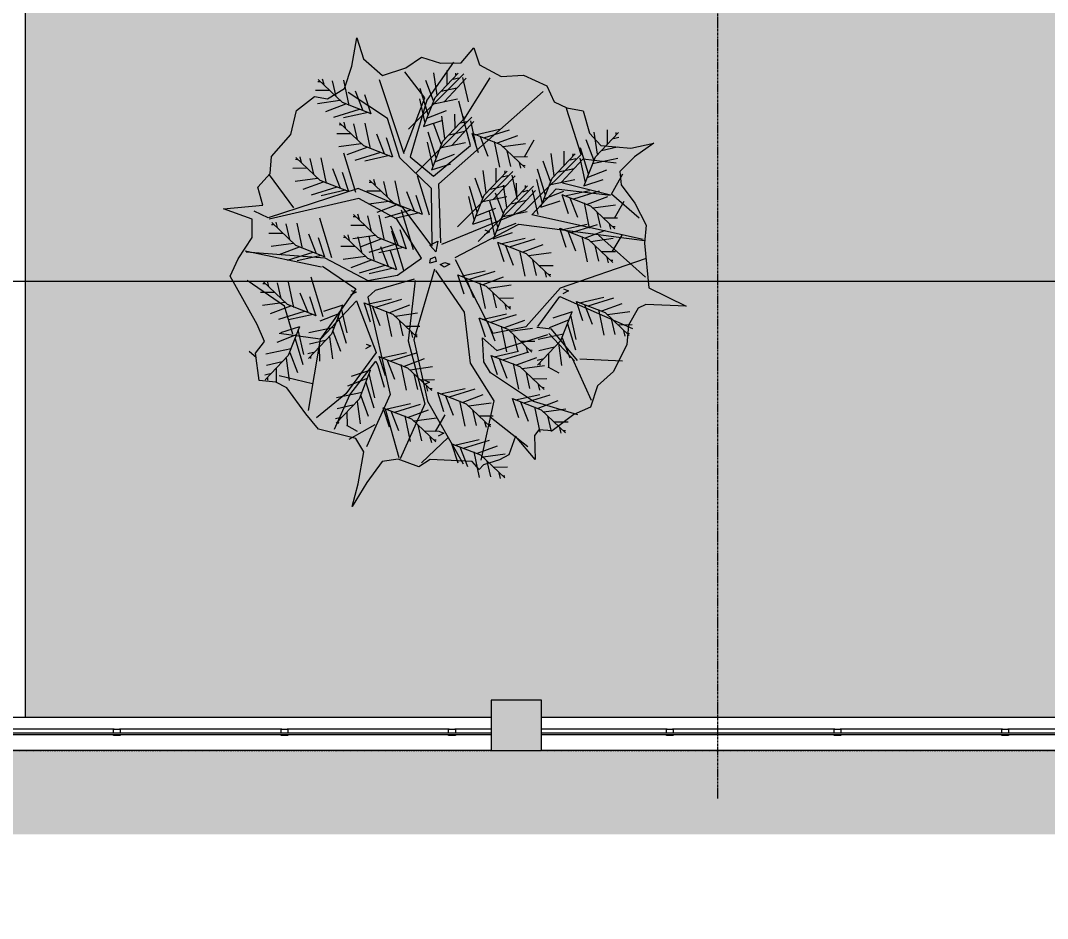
# Model space of a CAD drawing. Header units: millimetres. Extents: x 5359 to 218750, y -16347 to 109893.
# Drawn here: x 123093 to 129220, y 6886 to 12244 of the extents above; entities that cross this region are included whole.
import ezdxf

# ---------------------------------------------------------------- set-up
doc = ezdxf.new("R2010")
doc.units = ezdxf.units.MM
doc.linetypes.add('Double dash', pattern=[41.999998, 12, -6, 6, -6, 6, -6])
doc.linetypes.add('Grid Line', pattern=[22.225, 12.7, -3.175, 3.175, -3.175])
for name, color, linetype, lineweight in [('A-ANNO-DIMS', 211, 'Continuous', 9), ('A-ANNO-DIMS-220', 211, 'Continuous', 9), ('A-FLOR', 192, 'Continuous', 9), ('A-FLOR-HRAL', 11, 'Continuous', 9), ('A-FLOR-PATT', 8, 'Continuous', 9), ('A-WALL', 113, 'Continuous', 9), ('C-PROP-LINE', 91, 'Double dash', 18), ('G-IMPT', 8, 'Continuous', 9), ('L-PLNT', 71, 'Continuous', 9), ('S-COLS-1', 253, 'Continuous', 5), ('S-COLS-4', 52, 'Continuous', 18), ('S-GRID-1', 1, 'Grid Line', 9)]:
    doc.layers.add(name, color=color, linetype=linetype, lineweight=lineweight)
doc.styles.add('Arial_5', font='arial_0.ttf', dxfattribs={"width": 0.9, "height": 660})
doc.dimstyles.new('1_Dim_chi_tiet_khu_đất_2_1', dxfattribs={"dimscale": 304.8, "dimtxt": 673.371204, "dimasz": 0.866142, "dimexe": 0.721785, "dimexo": 0.0625, "dimgap": 0.072178, "dimtad": 1, "dimdec": 0, "dimrnd": 5, "dimzin": 0, "dimdsep": 46, "dimtxsty": 'Arial_5', "dimblk1": 'OBLIQUE', "dimblk2": 'OBLIQUE', "dimsah": 1, "dimcen": 0.09, "dimdle": 0.721785, "dimazin": 0, "dimtfac": 1, "dimtdec": 4, "dimtix": 1, "dimtmove": 0, "dimatfit": 3, "dimfxl": 2.165354, "dimfxlon": 1, "dimtvp": 1, "dimtolj": 1, "dimtzin": 0, "dimarcsym": 2})

# ---------------------------------------------------------------- blocks, each defined once
blk = doc.blocks.new('NBS_CLDPhysicalSecuritySystems_MtlMeshPnlFncngSym_CLDModsecSecurusS3_InfillPanel - NBS_CLDPhysicalSecuritySystems_MtlMeshPnlFncngSym_CLDModsecSecurusS2_InfillPanel-2369496-TKCS_MB ĐỊNH VỊ CỔNG-HÀNG RÀO')
at = {"layer": 'A-FLOR-HRAL'}
for p, q in [((0, 6), (4000, 6)), ((214, 11), (254, 11)), ((214, 6), (214, 11)), ((254, 11), (254, 6)), ((1214, 11), (1254, 11)), ((1214, 6), (1214, 11)), ((1254, 11), (1254, 6)), ((2214, 11), (2254, 11)), ((2214, 6), (2214, 11)), ((2254, 11), (2254, 6)), ((3214, 11), (3254, 11)), ((3214, 6), (3214, 11)), ((3254, 11), (3254, 6)), ((4000, -6), (0, -6)), ((0, -27), (218, -27)), ((214, -23), (214, -6)), ((250, -27), (218, -27)), ((250, -27), (1218, -27)), ((254, -6), (254, -23)), ((1214, -23), (1214, -6)), ((1250, -27), (1218, -27)), ((1250, -27), (2218, -27)), ((1254, -6), (1254, -23)), ((2214, -23), (2214, -6)), ((2250, -27), (2218, -27)), ((2250, -27), (3218, -27)), ((2254, -6), (2254, -23)), ((3214, -23), (3214, -6)), ((3250, -27), (3218, -27)), ((3250, -27), (4000, -27)), ((3254, -6), (3254, -23))]:
    blk.add_line(p, q, dxfattribs=at)
for centre, start, end in [((218, -23), 180, 270), ((250, -23), 270, 0), ((1218, -23), 180, 270), ((1250, -23), 270, 0), ((2218, -23), 180, 270), ((2250, -23), 270, 0), ((3218, -23), 180, 270), ((3250, -23), 270, 0)]:
    blk.add_arc(centre, 4, start, end, dxfattribs=at)
blk = doc.blocks.new('CAY GIANG HUONG - CAY GIANG HUONG_dwg-2249777-TKCS_MB ĐỊNH VỊ CỔNG-HÀNG RÀO')
at = {"layer": 'G-IMPT'}
for p, q in [((-171.6, 1068.3), (-368, 1382.8)), ((-205.4, 1202.8), (-164.3, 1385.4)), ((-25.6, 1205.9), (-187.5, 1380.5)), ((242.4, 999.8), (-171.1, 1412.8)), ((-90.8, 1372.2), (-131.8, 1382.4)), ((-111, 1403.7), (-111.7, 1417.4)), ((-46.7, 1330.2), (-45.6, 1436)), ((28.7, 1253.6), (51.8, 1419.9)), ((-2.2, 1281.4), (-118.8, 1308.5)), ((55.7, 1211.5), (112.2, 1361.9)), ((273.5, 814.7), (459.3, 1368.2)), ((685.1, 1174.6), (724.7, 1365)), ((781, 1243.1), (808.1, 1359.7)), ((871.8, 1331.6), (882.1, 1372.6)), ((903.4, 1351.8), (917.1, 1352.5)), ((94.9, 1109.2), (154.1, 1301.2)), ((116.8, 1043.4), (157.8, 1226)), ((519.3, 1111.7), (566.3, 1255.4)), ((580.3, 1136.8), (637.6, 1282.9)), ((829.8, 1287.5), (935.6, 1286.4)), ((66.3, 1185.5), (-124.1, 1225.1)), ((711.2, 1185.2), (861.5, 1128.6)), ((753.3, 1212.1), (919.6, 1189)), ((184, 674.6), (-229.6, 1087.6)), ((-169.5, 1078.6), (-170.1, 1092.3)), ((-105.1, 1005.1), (-104, 1110.8)), ((104.1, 1080.6), (-42, 1138)), ((-29.8, 928.5), (-6.7, 1094.8)), ((543, 1124.1), (725.6, 1083.1)), ((608.8, 1146), (800.9, 1086.7)), ((-254.2, 957.4), (-436.8, 998.4)), ((-263.8, 877.6), (-222.8, 1060.3)), ((-84, 880.7), (-246, 1055.4)), ((-149.2, 1047), (-190.2, 1057.3)), ((129.1, 1019.6), (-14.5, 1066.7)), ((-2.8, 886.4), (53.8, 1036.8)), ((525.7, 852.5), (565.3, 1042.9)), ((621.6, 921), (648.7, 1037.6)), ((712.4, 1009.5), (722.7, 1050.5)), ((744, 1029.7), (757.7, 1030.4)), ((-1286.4, 930), (-1327.4, 940.2)), ((-1306.7, 961.5), (-1307.3, 975.2)), ((-1242.3, 888), (-1241.2, 993.8)), ((-1167, 811.4), (-1143.9, 977.7)), ((-1140, 769.3), (-1083.4, 919.7)), ((-422.3, 896.3), (-572.7, 952.8)), ((-320, 935.5), (-512.1, 994.7)), ((-291.4, 944.7), (-348.8, 798.6)), ((-230.4, 969.7), (-277.5, 826.1)), ((-60.7, 956.2), (-177.3, 983.3)), ((36.4, 784), (95.6, 976.1)), ((359.9, 789.6), (406.9, 933.3)), ((420.9, 814.7), (478.2, 960.8)), ((670.4, 965.4), (776.2, 964.3)), ((-1197.9, 839.2), (-1314.5, 866.3)), ((-1100.8, 667), (-1041.6, 859.1)), ((-693.2, 916), (-620.6, 790.7)), ((-464.4, 869.3), (-630.7, 892.4)), ((-396.3, 906.9), (-435.9, 716.5)), ((7.8, 860.3), (-182.6, 899.9)), ((58.3, 718.3), (99.3, 900.9)), ((551.8, 863.1), (702.2, 806.5)), ((593.9, 890), (760.2, 866.9)), ((-1129.4, 743.3), (-1319.8, 782.9)), ((-1078.9, 601.2), (-1037.9, 783.8)), ((-964.3, 770.6), (-1005.3, 780.8)), ((-984.5, 802.1), (-985.2, 815.8)), ((-920.2, 728.6), (-919.1, 834.4)), ((-844.9, 652), (-821.8, 818.3)), ((-541, 793.9), (-646.8, 795)), ((-492.2, 838.4), (-519.3, 721.8)), ((45.6, 755.5), (-100.5, 812.8)), ((383.6, 802), (566.3, 761)), ((449.4, 823.8), (641.5, 764.6)), ((634.7, 526), (725.1, 820.6)), ((852.8, 594), (892.4, 784.4)), ((948.7, 662.5), (975.8, 779.1)), ((1039.5, 751.1), (1049.8, 792.1)), ((1071.1, 771.3), (1084.8, 771.9)), ((-1091.6, 638.4), (-1237.7, 695.8)), ((-875.8, 679.8), (-992.4, 706.9)), ((-817.9, 609.9), (-761.3, 760.3)), ((-778.7, 507.6), (-719.4, 699.7)), ((-614.5, 729.6), (-628.2, 729)), ((-583, 749.8), (-593.2, 708.8)), ((-413, 601.5), (-411.9, 707.3)), ((-337.6, 524.9), (-314.5, 691.2)), ((70.7, 694.5), (-73, 741.5)), ((748, 556.2), (805.3, 702.3)), ((997.5, 707), (1103.3, 705.9)), ((-1066.6, 577.4), (-1210.2, 624.5)), ((-807.3, 583.9), (-997.7, 623.5)), ((-756.8, 441.8), (-715.8, 624.4)), ((-571.7, 474.1), (-530.7, 656.7)), ((-391.9, 477.2), (-553.8, 651.8)), ((-123.9, 271.1), (-537.4, 684.1)), ((-457.1, 643.5), (-498.1, 653.7)), ((-477.3, 675), (-478, 688.7)), ((-310.7, 482.8), (-254.1, 633.2)), ((84.2, 356.5), (174.6, 651)), ((302.3, 424.4), (341.9, 614.8)), ((489, 581.5), (499.3, 622.5)), ((687, 531.2), (734, 674.8)), ((921, 631.6), (1087.3, 608.5)), ((1098.1, 412.2), (1279.1, 657.8)), ((-990.8, 478.7), (-1182.9, 537.9)), ((-925, 500.6), (-1107.6, 541.6)), ((-769.5, 479), (-915.6, 536.4)), ((-724.3, 363.3), (-683.3, 545.9)), ((-544.5, 366.4), (-706.5, 541.1)), ((-276.5, 160.3), (-690, 573.3)), ((-609.7, 532.7), (-650.7, 543)), ((-629.9, 564.3), (-630.6, 578)), ((-565.6, 490.7), (-564.5, 596.5)), ((-490.3, 414.2), (-467.2, 580.5)), ((-368.6, 552.7), (-485.1, 579.8)), ((-271.4, 380.5), (-212.2, 572.6)), ((398.2, 492.9), (425.3, 609.5)), ((447, 537.4), (552.8, 536.3)), ((520.6, 601.7), (534.3, 602.4)), ((710.7, 543.5), (893.4, 502.5)), ((776.5, 565.4), (968.6, 506.2)), ((878.9, 604.6), (1029.3, 548.1)), ((-1093.2, 439.5), (-1243.5, 496)), ((-962.3, 487.9), (-1019.6, 341.8)), ((-901.3, 512.9), (-948.3, 369.3)), ((-744.4, 418), (-888.1, 465.1)), ((-521.2, 441.9), (-637.8, 469)), ((-300, 456.8), (-490.5, 496.4)), ((-463.3, 372.1), (-406.7, 522.4)), ((-424.1, 269.7), (-364.8, 461.8)), ((-249.5, 314.7), (-208.5, 497.3)), ((136.5, 361.6), (183.5, 505.2)), ((197.5, 386.6), (254.8, 532.7)), ((370.5, 462), (536.8, 438.9)), ((-1364.1, 459.2), (-1291.4, 333.9)), ((-1135.3, 412.5), (-1301.6, 435.6)), ((-1067.1, 450.1), (-1106.7, 259.7)), ((-452.7, 346), (-643.1, 385.6)), ((-262.3, 351.9), (-408.3, 409.3)), ((-402.2, 203.9), (-361.2, 386.5)), ((203.5, 99.8), (293.9, 394.4)), ((226, 395.8), (418.1, 336.6)), ((328.4, 435), (478.8, 378.5)), ((-1211.8, 337.1), (-1317.6, 338.2)), ((-1163, 381.6), (-1190.1, 265)), ((-237.2, 290.9), (-380.8, 338)), ((160.2, 373.9), (342.9, 332.9)), ((421.6, 167.8), (461.2, 358.2)), ((517.5, 236.3), (544.6, 352.9)), ((608.3, 324.8), (618.5, 365.8)), ((639.9, 345), (653.5, 345.7)), ((813.6, 40.2), (904, 334.8)), ((-1285.4, 272.8), (-1299, 272.1)), ((-1253.8, 293), (-1264.1, 252)), ((-1077, 188.9), (-1227.4, 245.5)), ((-974.6, 228.1), (-1166.7, 287.3)), ((-908.8, 250), (-1091.5, 291)), ((-946.1, 237.3), (-1003.4, 91.2)), ((-885.1, 262.3), (-932.1, 118.7)), ((-414.9, 241.2), (-561, 298.5)), ((255.7, 104.9), (302.8, 248.6)), ((276.9, -56), (367.3, 238.5)), ((316.7, 130), (374.1, 276.1)), ((566.3, 280.7), (672.1, 279.6)), ((1031.7, 108.2), (1071.3, 298.6)), ((1127.7, 176.7), (1154.7, 293.3)), ((1218.4, 265.2), (1228.7, 306.2)), ((1250, 285.4), (1263.7, 286.1)), ((-1526.7, -104.4), (-1175.8, 209.3)), ((-1347.9, 208.6), (-1275.2, 83.3)), ((-1119.1, 161.9), (-1285.4, 185)), ((-1050.9, 199.5), (-1090.5, 9.1)), ((-510.7, 122.6), (-702.8, 181.8)), ((-445, 144.4), (-627.6, 185.4)), ((-389.8, 180.2), (-533.5, 227.2)), ((-421.2, 156.8), (-468.2, 13.1)), ((447.7, 178.4), (598, 121.8)), ((489.7, 205.3), (656, 182.2)), ((495, 11.9), (534.6, 202.3)), ((590.9, 80.4), (618, 197)), ((681.7, 169), (691.9, 210)), ((713.3, 189.2), (726.9, 189.9)), ((865.9, 45.3), (912.9, 189)), ((926.9, 70.4), (984.2, 216.5)), ((1176.5, 221.1), (1282.2, 220)), ((-1195.6, 86.6), (-1301.4, 87.7)), ((-1146.8, 131), (-1173.9, 14.4)), ((-655.2, 56.4), (-821.5, 79.5)), ((-613.1, 83.3), (-763.5, 139.9)), ((-587, 93.9), (-626.6, -96.5)), ((-482.2, 131.7), (-539.6, -14.4)), ((279.5, 117.3), (462.1, 76.3)), ((329.2, -50.9), (376.2, 92.7)), ((345.3, 139.1), (537.4, 79.9)), ((390.1, -25.9), (447.5, 120.2)), ((639.7, 124.9), (745.5, 123.8)), ((1459.8, 91.9), (890.6, -28.4)), ((955.4, 79.6), (1147.5, 20.3)), ((1057.8, 118.8), (1208.2, 62.2)), ((1099.9, 145.8), (1266.2, 122.7)), ((-1269.2, 22.2), (-1282.9, 21.6)), ((-1237.6, 42.5), (-1247.9, 1.5)), ((-683, 25.4), (-710.1, -91.2)), ((521.1, 22.5), (671.4, -34)), ((563.2, 49.5), (729.4, 26.4)), ((889.7, 57.7), (1072.3, 16.7)), ((-731.8, -19), (-837.5, -17.9)), ((-773.7, -63.1), (-784, -104.1)), ((-213.3, -119.6), (-405.4, -60.4)), ((-147.5, -97.7), (-330.1, -56.7)), ((352.9, -38.6), (535.5, -79.6)), ((418.7, -16.7), (610.8, -75.9)), ((-805.3, -83.3), (-819, -84)), ((-315.7, -158.8), (-466, -102.3)), ((-289.6, -148.2), (-329.2, -338.6)), ((-184.7, -110.4), (-242.1, -256.5)), ((-123.7, -85.4), (-170.8, -229)), ((877.8, -399.8), (968.2, -105.2)), ((1096, -331.8), (1135.6, -141.4)), ((1191.9, -263.3), (1219, -146.7)), ((1282.7, -174.8), (1292.9, -133.8)), ((-357.7, -185.8), (-524, -162.7)), ((-385.5, -216.7), (-412.6, -333.3)), ((991.1, -369.6), (1048.5, -223.5)), ((1240.7, -218.9), (1346.5, -220)), ((1314.2, -154.6), (1327.9, -153.9)), ((-1200.7, -357), (-1351, -300.4)), ((-1098.3, -317.7), (-1290.4, -258.5)), ((-1032.5, -295.8), (-1215.1, -254.8)), ((-1008.8, -283.5), (-1055.8, -427.1)), ((-434.3, -261.2), (-540.1, -260.1)), ((-476.3, -305.3), (-486.5, -346.3)), ((484.4, -328.7), (292.4, -269.5)), ((550.2, -306.9), (367.6, -265.9)), ((574, -294.5), (526.9, -438.2)), ((930.1, -394.7), (977.2, -251)), ((1164.1, -294.3), (1330.4, -317.4)), ((-1242.8, -383.9), (-1409.1, -360.8)), ((-1174.6, -346.3), (-1214.2, -536.8)), ((-1069.8, -308.6), (-1127.1, -454.6)), ((-977.6, -364.3), (-833.9, -411.3)), ((-372.7, -441.7), (-564.8, -382.5)), ((-507.9, -325.5), (-521.5, -326.1)), ((-306.9, -419.8), (-489.5, -378.8)), ((340, -394.9), (173.7, -371.8)), ((382.1, -368), (231.7, -311.4)), ((408.1, -357.4), (368.5, -547.8)), ((513, -319.6), (455.6, -465.7)), ((743.8, -338.5), (702.8, -521.1)), ((731.4, -314.7), (875.1, -361.8)), ((756.5, -375.7), (902.6, -433.1)), ((953.9, -382.3), (1136.5, -423.3)), ((1019.7, -360.4), (1211.7, -419.7)), ((1122, -321.2), (1272.4, -377.8)), ((-1319.3, -459.3), (-1425.1, -458.2)), ((-1270.5, -414.9), (-1297.6, -531.4)), ((-965.2, -388), (-1006.2, -570.7)), ((-943.4, -453.8), (-1002.6, -645.9)), ((-952.5, -425.3), (-806.5, -482.6)), ((-475, -481), (-625.4, -424.4)), ((-344.1, -432.6), (-401.5, -578.6)), ((-283.1, -407.5), (-330.2, -551.1)), ((312.2, -425.9), (285.1, -542.5)), ((765.7, -404.3), (706.4, -596.3)), ((-1392.9, -523.6), (-1406.6, -524.3)), ((-1361.3, -503.4), (-1371.6, -544.4)), ((-804, -525.8), (-996.8, -729.7)), ((-914.7, -530.1), (-724.3, -569.7)), ((-517.1, -507.9), (-683.4, -484.8)), ((-449, -470.3), (-488.6, -660.7)), ((263.4, -470.3), (157.6, -469.2)), ((189.9, -534.6), (176.2, -535.3)), ((221.4, -514.4), (211.2, -555.4)), ((804.9, -506.6), (748.3, -657)), ((794.3, -480.6), (984.7, -520.1)), ((900.1, -567.6), (1205.3, -525.6)), ((1065.9, -497.9), (1024.9, -680.5)), ((1053.6, -474.1), (1197.2, -521.1)), ((1078.6, -535.1), (1224.7, -592.4)), ((-904.1, -556.2), (-960.7, -706.6)), ((-877.2, -598.3), (-900.3, -764.6)), ((-593.7, -583.3), (-699.5, -582.2)), ((-544.9, -538.9), (-572, -655.4)), ((831.9, -548.7), (808.8, -715)), ((862.8, -576.5), (979.4, -603.6)), ((1087.8, -563.6), (1028.6, -755.7)), ((-846.2, -626), (-729.6, -653.1)), ((-801.8, -674.8), (-802.9, -780.6)), ((-667.2, -647.6), (-680.9, -648.3)), ((-462.4, -720.5), (-654.5, -661.3)), ((-635.7, -627.4), (-645.9, -668.4)), ((-396.6, -698.6), (-579.2, -657.6)), ((-372.9, -686.3), (-419.9, -829.9)), ((374.3, -728.6), (182.2, -669.4)), ((440, -706.8), (257.4, -665.8)), ((907.2, -625.3), (906.1, -731)), ((951.3, -667.2), (992.3, -677.5)), ((1127, -666), (1070.4, -816.4)), ((1116.4, -639.9), (1306.8, -679.5)), ((1429.5, -657), (1375.1, -704.2)), ((-1035.5, -715), (-1353.3, -730.1)), ((-1123.2, -1023.7), (-981.3, -712.2)), ((-606.9, -786.7), (-773.2, -763.6)), ((-757.7, -716.8), (-716.7, -727.1)), ((-737.5, -748.4), (-736.8, -762.1)), ((-564.8, -759.7), (-715.1, -703.2)), ((-538.7, -749.1), (-578.3, -939.5)), ((-433.9, -711.3), (-491.2, -857.4)), ((271.9, -767.9), (121.5, -711.3)), ((298, -757.3), (258.4, -947.7)), ((402.8, -719.5), (345.5, -865.6)), ((463.8, -694.4), (416.8, -838.1)), ((971.6, -698.8), (972.2, -712.5)), ((1154, -708.1), (1130.9, -874.4)), ((1184.9, -735.9), (1301.5, -763)), ((-881.4, -821), (-800.6, -777.1)), ((-634.6, -817.6), (-661.7, -934.2)), ((229.8, -794.8), (63.5, -771.7)), ((202.1, -825.8), (175, -942.4)), ((537.2, -822.6), (496.2, -1005.2)), ((524.8, -798.8), (668.5, -845.9)), ((958.6, -900.3), (1207.3, -839.6)), ((1229.3, -784.7), (1228.2, -890.4)), ((1273.4, -826.6), (1314.4, -836.9)), ((-683.4, -862.1), (-789.2, -861)), ((-725.4, -906.2), (-735.7, -947.2)), ((153.2, -870.2), (47.5, -869.1)), ((111.3, -914.3), (101, -955.3)), ((559.1, -888.4), (499.8, -1080.4)), ((549.9, -859.8), (696, -917.2)), ((1293.7, -858.2), (1294.3, -871.9)), ((-621.8, -1042.6), (-813.9, -983.4)), ((-757, -926.4), (-770.7, -927.1)), ((-556, -1020.7), (-738.6, -979.7)), ((-165.3, -1037.3), (-315.6, -980.7)), ((-62.9, -998), (-255, -938.8)), ((2.9, -976.2), (-179.7, -935.2)), ((-34.4, -988.9), (-91.7, -1135)), ((26.6, -963.8), (-20.4, -1107.5)), ((79.7, -934.5), (66, -935.2)), ((598.3, -990.7), (541.7, -1141.1)), ((587.7, -964.7), (778.1, -1004.3)), ((-724.2, -1081.9), (-874.5, -1025.3)), ((-698.1, -1071.2), (-737.7, -1261.7)), ((-593.3, -1033.5), (-650.6, -1179.5)), ((-532.3, -1008.4), (-579.3, -1152)), ((-207.4, -1064.2), (-373.7, -1041.1)), ((-139.2, -1026.7), (-178.8, -1217.1)), ((344.5, -1111.1), (152.4, -1051.9)), ((410.2, -1089.2), (227.6, -1048.2)), ((625.3, -1032.8), (602.2, -1199.1)), ((656.2, -1060.6), (772.8, -1087.7)), ((-766.3, -1108.8), (-932.6, -1085.7)), ((-794, -1139.8), (-821.1, -1256.3)), ((-367.5, -1146.6), (-647.7, -1366.7)), ((-283.9, -1139.6), (-389.7, -1138.5)), ((-235.1, -1095.2), (-262.2, -1211.8)), ((-28.8, -1130.6), (43.9, -1255.9)), ((242.1, -1150.3), (91.7, -1093.8)), ((268.2, -1139.7), (228.6, -1330.1)), ((312, -1451.7), (413.9, -1089.2)), ((373, -1101.9), (315.7, -1248)), ((434, -1076.9), (387, -1220.5)), ((700.6, -1109.4), (699.5, -1215.2)), ((-842.8, -1184.2), (-948.6, -1183.1)), ((-357.5, -1203.9), (-371.2, -1204.6)), ((-325.9, -1183.7), (-336.2, -1224.7)), ((200, -1177.3), (33.7, -1154.2)), ((172.2, -1208.2), (145.1, -1324.8)), ((493, -1206.1), (687.8, -1316.1)), ((621.1, -1255.5), (701.9, -1211.7)), ((744.7, -1151.3), (785.7, -1161.6)), ((765, -1182.9), (765.6, -1196.6)), ((-916.4, -1248.5), (-930, -1249.2)), ((-884.8, -1228.3), (-895.1, -1269.3)), ((-53, -1300.2), (144, -1490.2)), ((123.4, -1252.7), (17.7, -1251.6)), ((81.5, -1296.8), (71.2, -1337.8)), ((-271.8, -1418.8), (-422.1, -1362.3)), ((-169.4, -1379.6), (-361.5, -1320.4)), ((-103.6, -1357.7), (-286.2, -1316.7)), ((-140.9, -1370.4), (-198.2, -1516.5)), ((-79.9, -1345.4), (-126.9, -1489)), ((49.9, -1317), (36.2, -1317.6)), ((-313.9, -1445.8), (-480.2, -1422.7)), ((-245.7, -1408.2), (-285.3, -1598.6)), ((-390.4, -1521.2), (-496.2, -1520.1)), ((-341.6, -1476.7), (-368.7, -1593.3)), ((-464, -1585.5), (-477.6, -1586.2)), ((-432.4, -1565.3), (-442.7, -1606.3))]:
    blk.add_line(p, q, dxfattribs=at)
at = {"layer": 'G-IMPT', "flags": 128}
for points in [[(1326.9, 432.2), (1366.3, 567.4), (1272.5, 669.2), (1262.8, 795.8), (1120.4, 958.1), (1076.1, 1137.7), (943.8, 1242.6), (845.7, 1225.3), (718.4, 1301.6), (663.5, 1469.4), (626.4, 1679.9), (578.1, 1523.5), (435.5, 1399.7), (260.9, 1457.7), (145.9, 1536.1), (2.1, 1491), (-150.2, 1493.7), (-245.7, 1605.2), (-286.8, 1479.5), (-448.4, 1391.9), (-614.6, 1402), (-790.1, 1321.8), (-845.2, 1203.6), (-938.2, 1157.6), (-1060.9, 1135.9), (-1107.5, 969.9), (-1192.2, 876.1), (-1416.3, 856.3), (-1587.6, 895.1), (-1443, 792.4), (-1335.2, 683.1), (-1342.9, 583.2), (-1445.3, 446.7), (-1530.4, 283.8), (-1519.1, 147.6), (-1549.3, -183.2), (-1828.5, -321.2), (-1527.4, -307.6), (-1471.6, -337.2), (-1398.9, -462.5), (-1385.9, -608.2), (-1287.4, -807.9), (-1167.4, -915), (-1114.2, -1073.3), (-990.3, -1130.4), (-830.1, -1250.1), (-730.3, -1242.4), (-697.3, -1285.9), (-703.8, -1464.6), (-557.3, -1290.8), (-507.5, -1430), (-437.7, -1467.1), (-317.2, -1505), (-286, -1539), (-233.1, -1480.3), (80.3, -1464.5), (165.7, -1518.5), (320.1, -1461.7), (437.3, -1480.6), (553.5, -1637.6), (660.8, -1816), (618.2, -1646), (576, -1406.8), (634.4, -1307.7), (913.2, -1238.9), (1006.7, -1123.7), (1149.8, -930.8), (1230.6, -887), (1354.9, -874.9), (1382.5, -672.7), (1316.6, -585.7), (1370, -457.9), (1571.9, -96.8), (1511.5, 30.7), (1407.5, 189.9), (1408.5, 328.2), (1622.5, 405.3)], [(23.9, 164.3), (38.1, 83.9), (82.5, 133.2)], [(-66, -8.6), (-24.1, -30.1), (6, -9.9), (-29.1, 5.5)], [(34.4, 11), (82.2, -1.3), (77.4, 33.1), (43.6, 48)]]:
    blk.add_lwpolyline(points, close=True, dxfattribs=at)
for points in [[(-94.3, 1499.4), (104, 1214.5), (228.8, 791.8), (54.3, 649.7), (-219.6, 876.7), (-134.1, 1206.9)], [(127.4, 1021), (43.5, 1234.5), (-127.8, 1415.6)], [(274.4, 829.5), (119.5, 1232), (268.5, 1427.8)], [(520.7, 1113.5), (734.1, 1197.3), (915.2, 1368.7)], [(1.5, 150.1), (14.7, 591.2), (-763.3, 1280.1)], [(64.8, 125.3), (70.2, 557.6), (307.6, 784.5), (398, 1079.1), (690.9, 1272.3)], [(-6.2, 141.4), (-631.1, 398.2), (-1044.6, 811.2), (-936.9, 1152.9)], [(68.9, 695.9), (-15, 909.4), (-186.3, 1090.4)], [(361.3, 791.3), (574.7, 875.2), (755.8, 1046.5)], [(-1068.3, 578.9), (-1152.2, 792.3), (-1323.5, 973.4)], [(-231.9, 968), (-445.3, 884.1), (-626.4, 712.8)], [(-899.1, 604.3), (-1061.1, 778.9), (-1307.9, 747.7)], [(-746.2, 419.5), (-830.1, 632.9), (-1001.4, 814)], [(688.4, 532.9), (901.8, 616.8), (1082.9, 788.1)], [(-1477.6, 336), (-1272.1, 513.1), (-1356.2, 665.6)], [(-238.9, 292.4), (-322.8, 505.8), (-494.1, 686.9)], [(137.9, 363.3), (351.3, 447.2), (532.4, 618.5)], [(-1509.1, 176.7), (-676.7, 360.5), (-859.1, 553.2), (-1265.3, 507.1), (-906.9, 595.5)], [(-391.6, 181.6), (-475.5, 395), (-646.8, 576.1)], [(72.6, 134.1), (284.5, 414.7), (617.5, 556.9), (1287.9, 337.8), (1391.8, 386.3)], [(-902.7, 511.2), (-1116.1, 427.3), (-1297.2, 256)], [(1452.1, 83.2), (866.1, 40.1), (545.8, -129), (325.1, -89.5), (145.8, 38), (329.5, 328), (612.8, 482.9), (1280.2, 329)], [(257.2, 106.7), (470.6, 190.5), (651.7, 361.9)], [(-106, 42.4), (-580.2, 290.7), (-1516.9, 167.9)], [(-886.5, 260.6), (-1099.9, 176.7), (-1281, 5.4)], [(-326.5, 247.7), (-363.4, 233.5), (-321.6, 212.1)], [(867.3, 47.1), (1080.8, 130.9), (1261.8, 302.3)], [(-422.6, 155), (-636.1, 71.2), (-817.1, -100.2)], [(330.6, -49.2), (544, 34.7), (725.1, 206)], [(-106.9, 27.6), (-386, -521.3), (-635.1, -472.5), (-890.7, -183.7), (-1525.2, 34.8)], [(-301.2, -1470.5), (-396, -1027.6), (-220.1, -746.3), (-174.6, -365.1), (39.2, -54.9)], [(46.9, -46.2), (201.3, -573.1), (100.7, -1030.4), (-166, -1496.6)], [(883.8, -22.3), (635.5, -192.7), (900.1, -567.6), (989.4, -1099.3)], [(-125.2, -87.1), (-338.6, -171), (-519.7, -342.3)], [(193, -128.7), (244.1, -579.8), (121.2, -1048.5), (304.3, -1460.5)], [(200.7, -119.9), (490.7, -205), (545.3, -253.4), (377.6, -979), (554.8, -1370.1)], [(931.5, -392.9), (1145, -309.1), (1326.1, -137.7)], [(1104.2, -529.7), (1167.6, -320.6), (1446, -130)], [(-914.1, -192.6), (-951, -206.7), (-909.1, -228.2)], [(668.6, -203.6), (631.7, -217.7), (673.6, -239.2)], [(-721.6, -473.9), (-887.6, -248.9), (-1428.2, -488.2)], [(-1010.2, -285.2), (-1223.6, -369.1), (-1404.7, -540.4)], [(572.5, -296.2), (359.1, -380.1), (178, -551.4)], [(893.3, -561.6), (630, -281.5), (483.5, -666.9), (709, -975.9), (928.3, -1154.5)], [(-975.9, -365.7), (-892, -579.1), (-720.7, -760.2)], [(733.2, -316.1), (817.1, -529.6), (988.4, -710.7)], [(-284.6, -409.2), (-498, -493.1), (-679.1, -664.4)], [(-1021.4, -1131), (-691.5, -1031.3), (-368.5, -817.8), (-320.2, -735.7), (-309.1, -558.2), (-415.8, -651.1), (-797.2, -531.8)], [(-1018.2, -726.4), (-823.6, -492.9), (-714.8, -480)], [(1055.3, -475.5), (1139.2, -689), (1310.5, -870)], [(558.5, -603.5), (521.6, -617.7), (563.4, -639.1)], [(-374.3, -688), (-587.7, -771.9), (-768.8, -943.2)], [(462.4, -696.2), (248.9, -780), (67.9, -951.4)], [(793.5, -1238), (679.9, -981.3), (486.6, -732.1), (470.2, -764.4), (424, -926.5)], [(526.6, -800.2), (610.5, -1013.7), (781.8, -1194.8)], [(121.3, -872.9), (84.4, -887.1), (126.3, -908.5)], [(25.2, -965.5), (-188.2, -1049.4), (-369.3, -1220.8)], [(-533.7, -1010.1), (-747.1, -1094), (-928.2, -1265.3)], [(432.6, -1078.6), (219.1, -1162.5), (38.1, -1333.8)], [(14.8, -1254.5), (-22.1, -1268.6), (19.8, -1290.1)], [(-81.3, -1347.1), (-294.7, -1431), (-475.8, -1602.3)]]:
    blk.add_lwpolyline(points, dxfattribs=at)
blk = doc.blocks.new('CAY GIANG HUONG - CAY GIANG HUONG-2274019-TKCS_MB ĐỊNH VỊ CỔNG-HÀNG RÀO')
at = {"extrusion": (0, 0, -1), "xscale": 0.8, "yscale": 0.8, "zscale": -0.8, "rotation": 180}
blk.add_blockref('CAY GIANG HUONG - CAY GIANG HUONG_dwg-2249777-TKCS_MB ĐỊNH VỊ CỔNG-HÀNG RÀO', (0, 0), dxfattribs=at)
blk = doc.blocks.new('Family - ___-1476882-TKCS_MB ĐỊNH VỊ CỔNG-HÀNG RÀO')
at = {"layer": 'C-PROP-LINE'}
blk.add_line((26103.5, 7888.2), (134801.5, 7888.2), dxfattribs=at)
blk = doc.blocks.new('DIMBLOCK28-TKCS_MB ĐỊNH VỊ CỔNG-HÀNG RÀO')
at = {"layer": 'A-ANNO-DIMS-220'}
for p, q in [((89452.6, 11349.1), (89452.6, 10469.1)), ((89452.6, 10689.1), (89452.6, 11349.1)), ((134801.5, 11349.1), (134801.5, 10469.1)), ((134801.5, 10689.1), (134801.5, 11349.1)), ((89452.6, 10689.1), (135021.5, 10689.1))]:
    blk.add_line(p, q, dxfattribs=at)
at = {"layer": 'A-ANNO-DIMS-220', "lineweight": 25}
for p, q in [((89452.6, 10689.1), (89584.6, 10821.1)), ((134801.5, 10689.1), (134933.5, 10821.1)), ((89452.6, 10689.1), (89320.6, 10557.1)), ((134801.5, 10689.1), (134669.5, 10557.1))]:
    blk.add_line(p, q, dxfattribs=at)
at = {"layer": 'A-ANNO-DIMS-220', "color": 0, "char_height": 660, "attachment_point": 1, "line_spacing_factor": 0.941778, "style": 'Arial_5'}
for s, insert, width in [('45350', (110987.5, 11567.9), 2734.923), ('TƯ\\fArial|b0|i0|c254|p34|;\\W.9;ỜNG RÀO', (109568.2, 10487.9), 6141.145)]:
    blk.add_mtext(s, dxfattribs=dict(at, insert=insert, width=width))
blk = doc.blocks.new('_Oblique')
at = {"color": 0, "linetype": 'ByBlock', "lineweight": -2}
blk.add_line((-0.5, -0.5), (0.5, 0.5), dxfattribs=at)

msp = doc.modelspace()

# ---------------------------------------------------------------- hatches: boundary and pattern name
at = {"layer": 'A-FLOR-PATT'}
h = msp.add_hatch(color=256, dxfattribs=at)
h.paths.add_polyline_path([(10052.8, -16347.2), (10052.8, 77336.3), (5358.8, 82030.3), (5358.8, -16347.2)])
h.paths.add_polyline_path([(56702.6, -12330.8), (56702.6, 7388.2), (134801.5, 7388.2), (134801.5, 7888.2), (26103.5, 7888.2), (26103.5, -7352), (31070.8, -12330.8), (44092.7, -12330.8)])
h.paths.add_polyline_path([(160294.2, 7388.2), (160294.2, 109892.8), (157794.6, 109892.8), (157794.6, 7388.2)])
h.paths.add_polyline_path([(130779.3, 102336.3), (135779.3, 107336.3), (135779.3, 109892.8), (5358.8, 109892.8), (5358.8, 102336.3), (121560.4, 102336.3)])
h = msp.add_hatch(dxfattribs=at)
h.set_pattern_fill('FP_14', color=256, style=0, pattern_type=2)
h.set_pattern_definition([(0, (167.64, 11.2), (558.8, 558.8), [83.82, -16.764, 22.352, -16.764, -419.1]), (0, (167.64, 11.2), (558.8, 558.8), [-139.7, 83.82, -335.28]), (0, (139.7, 27.94), (558.8, 558.8), [55.88, -41.91, 83.82, -41.91, -335.28]), (0, (139.7, 27.94), (558.8, 558.8), [-223.52, 55.88, -279.4]), (0, (335.3, 251.46), (558.8, 558.8), [69.85, -27.94, 69.85, -391.16]), (0, (55.9, 363.2), (558.8, 558.8), [27.94, -55.88, 27.94, -447.04]), (90, (111.76, 363.2), (-558.8, 558.8), [50.292, -508.508]), (90, (279.4, 27.94), (-558.8, 558.8), [55.88, -502.92]), (90, (419.1, 251.46), (-558.8, 558.8), [55.88, -502.92]), (45, (352.04, 22.35), (0, 558.7996), [55.88, -734.383]), (135, (206.76, 22.35), (-558.7996, 0), [55.88, -734.383]), (63.435, (335.28, 25.15), (-0.0005, 558.8001), [55.88, -1193.635]), (75.964, (307.34, 27.94), (-0.00237, 558.80038), [55.88, -2248.111]), (75.964, (447.04, 251.46), (-0.00237, 558.80038), [44.704, -2259.287]), (75.964, (122.94, 363.22), (-0.00237, 558.80038), [39.116, -2264.875]), (104.036, (251.46, 27.94), (0.00237, 558.80038), [55.88, -2248.111]), (104.036, (391.16, 251.46), (0.00237, 558.80038), [44.704, -2259.287]), (104.036, (100.58, 363.22), (0.00237, 558.80038), [39.116, -2264.875]), (116.565, (223.52, 25.15), (0.0005, 558.8001), [55.88, -1193.634])])
h.paths.add_polyline_path([(133664.7, 8088.2), (134501.6, 8088.2), (134501.6, 8188.2), (134601.5, 8188.2), (134601.5, 11956.3), (134501.6, 11956.3), (134501.6, 12256.3), (134601.5, 12256.3), (134601.5, 14792.4), (133911.5, 14792.4), (133911.5, 14756.9), (132281.5, 13126.9), (123123.5, 13126.9), (123123.5, 8088.2), (125901.6, 8088.2), (125901.6, 8188.2), (126201.6, 8188.2), (126201.6, 8088.2), (130201.6, 8088.2), (130201.6, 8188.2), (130501.6, 8188.2), (130501.6, 8088.2), (131243.8, 8088.2)])
h.paths.add_polyline_path([(133911.5, 14912.4), (134601.5, 14912.4), (134601.5, 16056.3), (134501.6, 16056.3), (134501.6, 16356.3), (134601.5, 16356.3), (134601.5, 20156.3), (134501.6, 20156.3), (134501.6, 20456.3), (134601.5, 20456.3), (134601.5, 24256.3), (134501.6, 24256.3), (134501.6, 24556.3), (134601.5, 24556.3), (134601.5, 28356.3), (134501.6, 28356.3), (134501.6, 28656.3), (134601.5, 28656.3), (134601.5, 32456.3), (134501.6, 32456.3), (134501.6, 32756.3), (134601.5, 32756.3), (134601.5, 36556.3), (134501.6, 36556.3), (134501.6, 36856.3), (134601.5, 36856.3), (134601.5, 40586.3), (134501.6, 40586.3), (134501.6, 40876.3), (134371.7, 40874), (134313.2, 40867.5), (134236.5, 40846.7), (134179, 40822.9), (134113.5, 40782.8), (134055, 40732.8), (134005.1, 40674.4), (133964.9, 40608.8), (133932.9, 40527.1), (133917.5, 40463), (133911.5, 40386.3), (133911.5, 15134.2)])
at = {"layer": 'S-COLS-1'}
msp.add_hatch(color=256, dxfattribs=at).paths.add_polyline_path([(125901.6, 7888.2), (126201.6, 7888.2), (126201.6, 8188.2), (125901.6, 8188.2)])

# ---------------------------------------------------------------- linework, layer by layer
at = {"layer": 'A-FLOR'}
msp.add_line((123123.5, 8088.2), (123123.5, 13256.9), dxfattribs=at)
at = {"layer": 'A-WALL'}
for p, q in [((121901.6, 8088.2), (125901.6, 8088.2)), ((126201.6, 8088.2), (130201.6, 8088.2)), ((125901.6, 7888.2), (121901.6, 7888.2)), ((130201.6, 7888.2), (126201.6, 7888.2))]:
    msp.add_line(p, q, dxfattribs=at)
at = {"layer": 'S-COLS-4'}
for p, q in [((126201.6, 8188.2), (125901.6, 8188.2)), ((125901.6, 8188.2), (125901.6, 7888.2)), ((126201.6, 7888.2), (126201.6, 8188.2)), ((125901.6, 7888.2), (126201.6, 7888.2))]:
    msp.add_line(p, q, dxfattribs=at)
at = {"layer": 'S-GRID-1'}
msp.add_line((127252.6, 7602.5), (127252.6, 13102.5), dxfattribs=at)

# ---------------------------------------------------------------- block references
at = {"layer": 'A-FLOR-HRAL', "rotation": 180}
for p in [(125901.6, 7988.2), (130201.6, 7988.2)]:
    msp.add_blockref('NBS_CLDPhysicalSecuritySystems_MtlMeshPnlFncngSym_CLDModsecSecurusS3_InfillPanel - NBS_CLDPhysicalSecuritySystems_MtlMeshPnlFncngSym_CLDModsecSecurusS2_InfillPanel-2369496-TKCS_MB ĐỊNH VỊ CỔNG-HÀNG RÀO', p, dxfattribs=at)
at = {"layer": 'C-PROP-LINE'}
msp.add_blockref('Family - ___-1476882-TKCS_MB ĐỊNH VỊ CỔNG-HÀNG RÀO', (0, 0), dxfattribs=at)
at = {"layer": 'L-PLNT', "rotation": 180}
msp.add_blockref('CAY GIANG HUONG - CAY GIANG HUONG-2274019-TKCS_MB ĐỊNH VỊ CỔNG-HÀNG RÀO', (125601.5, 10796.9), dxfattribs=at)

# ---------------------------------------------------------------- dimensions: what is measured, and where the dimension line sits
at = {"layer": 'A-ANNO-DIMS'}
dim = msp.add_linear_dim(base=(134801.5, 10689.1), p1=(89452.6, 11349.1), p2=(134801.5, 11349.1), text='<>\\XTƯỜNG RÀO', dimstyle='1_Dim_chi_tiet_khu_đất_2_1', override={"dimpost": '<>', "dimfxl": 45348.920784}, dxfattribs=at)
dim.commit()
dim.dimension.update_dxf_attribs({"geometry": 'DIMBLOCK28-TKCS_MB ĐỊNH VỊ CỔNG-HÀNG RÀO', "text_midpoint": (112127, 10689.1)})

doc.saveas('drawing.dxf')
